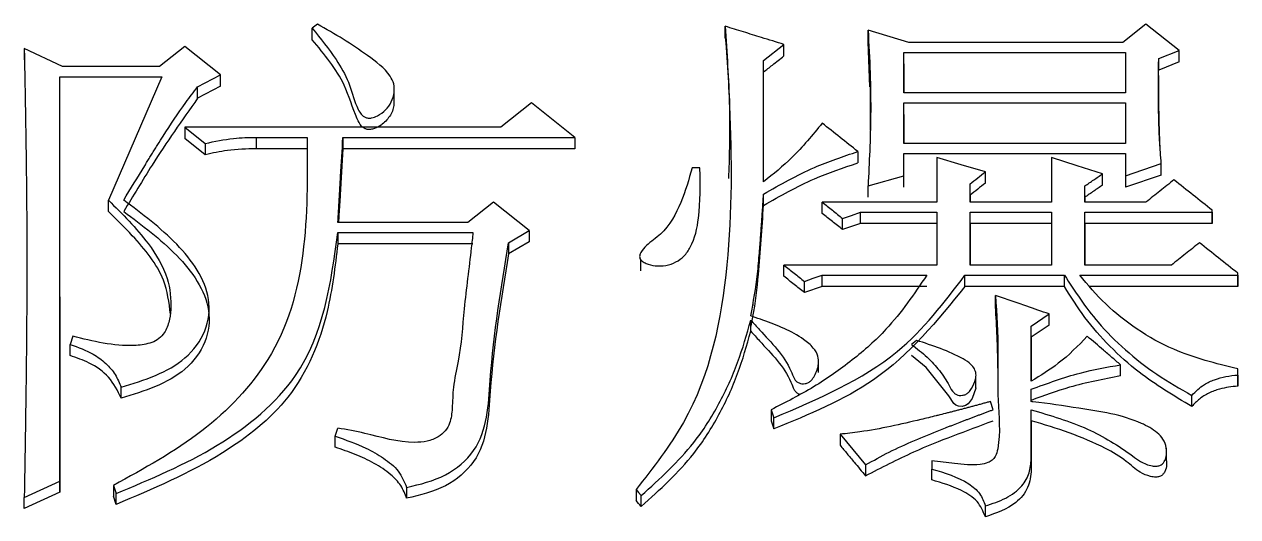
# Model space of a CAD drawing. Header units: millimetres. Extents: x 1953 to 4389, y 564 to 2287.
# Drawn here: x 2467.26 to 2472.41, y 2067.52 to 2069.6 of the extents above; entities that cross this region are included whole.
import ezdxf

# ---------------------------------------------------------------- set-up
doc = ezdxf.new("R2010")
doc.units = ezdxf.units.MM

msp = doc.modelspace()

# ---------------------------------------------------------------- linework, layer by layer
at = {"color": 7, "linetype": 'Continuous', "lineweight": 25}
for p, q in [((2468.5069, 2069.6044), (2468.4852, 2069.5873)), ((2470.2376, 2069.5471), (2470.2376, 2069.5959)), ((2471.0165, 2069.5275), (2470.8434, 2069.5788)), ((2470.8434, 2069.53), (2470.8434, 2069.5788)), ((2472.0225, 2069.6044), (2471.9251, 2069.5275)), ((2472.1631, 2069.4933), (2472.0225, 2069.6044)), ((2467.9444, 2069.5104), (2467.8362, 2069.4248)), ((2468.0958, 2069.3906), (2467.9444, 2069.5104)), ((2470.3999, 2069.4505), (2470.4864, 2069.5189)), ((2470.4864, 2069.4703), (2470.4864, 2069.5189)), ((2470.8504, 2069.339), (2470.8434, 2069.53)), ((2467.4251, 2069.4248), (2467.2629, 2069.5018)), ((2467.2629, 2069.5018), (2467.2629, 2069.4532)), ((2470.9949, 2069.4847), (2471.936, 2069.4847)), ((2470.9949, 2069.3135), (2470.9949, 2069.4847)), ((2470.9949, 2069.4361), (2470.9949, 2069.4847)), ((2471.936, 2069.4847), (2471.936, 2069.3135)), ((2472.0766, 2069.459), (2472.1631, 2069.4933)), ((2472.0766, 2069.4105), (2472.0766, 2069.459)), ((2472.1631, 2069.4446), (2472.1631, 2069.4933)), ((2467.8362, 2069.4248), (2467.4251, 2069.4248)), ((2470.3999, 2068.9359), (2470.3999, 2069.4505)), ((2470.3999, 2069.4019), (2470.3999, 2069.4505)), ((2470.9949, 2069.4361), (2470.9949, 2069.3135)), ((2472.1631, 2069.4446), (2472.0766, 2069.4105)), ((2467.4143, 2069.382), (2467.847, 2069.382)), ((2467.4143, 2067.6663), (2467.4143, 2069.382)), ((2467.4143, 2069.3335), (2467.4143, 2069.382)), ((2467.847, 2069.382), (2467.6199, 2068.8586)), ((2467.9985, 2069.3392), (2468.0958, 2069.3906)), ((2468.0958, 2069.3421), (2468.0958, 2069.3906)), ((2470.3999, 2068.9406), (2470.3999, 2069.4019)), ((2468.0958, 2069.3421), (2467.9985, 2069.2907)), ((2467.9985, 2069.2907), (2467.9985, 2069.3392)), ((2468.8329, 2069.2752), (2468.8329, 2069.3239)), ((2470.8523, 2069.3406), (2470.852, 2069.1545)), ((2471.936, 2069.3135), (2470.9949, 2069.3135)), ((2469.4155, 2069.2706), (2469.2857, 2069.1677)), ((2469.5994, 2069.1249), (2469.4155, 2069.2706)), ((2470.9949, 2069.2706), (2471.936, 2069.2706)), ((2470.9949, 2069.0991), (2470.9949, 2069.2706)), ((2470.9949, 2069.2223), (2470.9949, 2069.2706)), ((2471.936, 2069.2706), (2471.936, 2069.0991)), ((2470.9949, 2069.2223), (2470.9949, 2069.0991)), ((2467.9444, 2069.1677), (2468.0309, 2069.0991)), ((2469.2857, 2069.1677), (2467.9444, 2069.1677)), ((2467.9444, 2069.1677), (2467.9444, 2069.1195)), ((2468.0309, 2069.051), (2467.9444, 2069.1195)), ((2468.0309, 2069.0991), (2468.0309, 2069.051)), ((2468.2473, 2069.1249), (2468.4636, 2069.1249)), ((2468.2473, 2069.1249), (2468.2473, 2069.0767)), ((2468.6151, 2069.1249), (2469.5994, 2069.1249)), ((2468.6151, 2069.1249), (2468.6151, 2069.0767)), ((2469.5994, 2069.1249), (2469.5994, 2069.0767)), ((2471.936, 2069.0991), (2470.9949, 2069.0991)), ((2468.4636, 2069.0767), (2468.2473, 2069.0767)), ((2469.5994, 2069.0767), (2468.6151, 2069.0767)), ((2470.8002, 2069.0648), (2470.8002, 2069.0167)), ((2470.9949, 2068.9617), (2470.9949, 2069.0562)), ((2470.9949, 2069.0562), (2471.936, 2069.0562)), ((2470.9949, 2069.0081), (2470.9949, 2069.0562)), ((2471.936, 2069.0562), (2471.936, 2068.9617)), ((2470.1295, 2068.9961), (2470.097, 2068.9961)), ((2471.1355, 2069.039), (2471.1355, 2068.85)), ((2471.6223, 2069.039), (2471.6223, 2068.85)), ((2471.936, 2068.9617), (2472.0874, 2069.0133)), ((2472.0874, 2068.9652), (2472.0874, 2069.0133)), ((2470.8434, 2068.9187), (2470.9949, 2068.9617)), ((2470.9949, 2068.9138), (2470.9949, 2068.9617)), ((2471.341, 2068.9309), (2471.341, 2068.9789)), ((2471.8386, 2068.9223), (2471.8386, 2068.9703)), ((2472.0874, 2068.9652), (2471.936, 2068.9138)), ((2471.936, 2068.9617), (2471.936, 2068.9138)), ((2470.1313, 2068.9157), (2470.1313, 2068.916)), ((2470.8434, 2068.8709), (2470.8434, 2068.9187)), ((2471.2761, 2068.85), (2471.2761, 2068.9273)), ((2471.2761, 2068.8794), (2471.2761, 2068.9273)), ((2471.7629, 2068.85), (2471.7629, 2068.9188)), ((2471.7629, 2068.8709), (2471.7629, 2068.9188)), ((2467.6199, 2068.8107), (2467.6199, 2068.8586)), ((2469.2533, 2068.85), (2469.1451, 2068.7639)), ((2469.4047, 2068.7295), (2469.2533, 2068.85)), ((2470.3999, 2068.8365), (2470.3999, 2068.8844)), ((2471.1355, 2068.85), (2470.6487, 2068.85)), ((2471.2761, 2068.8794), (2471.2761, 2068.85)), ((2471.6223, 2068.85), (2471.2761, 2068.85)), ((2471.7629, 2068.8709), (2471.7629, 2068.85)), ((2472.0225, 2068.85), (2471.7629, 2068.85)), ((2470.811, 2068.807), (2471.1355, 2068.807)), ((2470.811, 2068.7592), (2470.811, 2068.807)), ((2471.1355, 2068.807), (2471.1355, 2068.5831)), ((2471.2761, 2068.807), (2471.6223, 2068.807)), ((2471.2761, 2068.5831), (2471.2761, 2068.807)), ((2471.2761, 2068.7592), (2471.2761, 2068.807)), ((2471.6223, 2068.807), (2471.6223, 2068.5831)), ((2471.7629, 2068.807), (2472.3038, 2068.807)), ((2471.7629, 2068.5831), (2471.7629, 2068.807)), ((2471.7629, 2068.7592), (2471.7629, 2068.807)), ((2472.3038, 2068.807), (2472.3038, 2068.8156)), ((2472.3038, 2068.7678), (2472.3038, 2068.8156)), ((2472.3038, 2068.807), (2472.3038, 2068.7592)), ((2469.1451, 2068.7639), (2468.5934, 2068.7639)), ((2470.7353, 2068.7334), (2470.7353, 2068.7812)), ((2470.811, 2068.7592), (2470.7353, 2068.7334)), ((2471.1355, 2068.7592), (2470.811, 2068.7592)), ((2471.2761, 2068.7592), (2471.2761, 2068.5831)), ((2471.6223, 2068.7592), (2471.2761, 2068.7592)), ((2471.7629, 2068.7592), (2471.7629, 2068.5831)), ((2472.3038, 2068.7592), (2471.7629, 2068.7592)), ((2472.3038, 2068.7592), (2472.3038, 2068.7678)), ((2468.5934, 2068.7209), (2469.1667, 2068.7209)), ((2469.3182, 2068.6778), (2469.4047, 2068.7295)), ((2469.4047, 2068.7295), (2469.4047, 2068.6819)), ((2469.1667, 2068.6733), (2468.5934, 2068.6733)), ((2469.4047, 2068.6819), (2469.3182, 2068.6303)), ((2469.3182, 2068.6778), (2469.3182, 2068.6303)), ((2469.8777, 2068.6071), (2469.8778, 2068.5593)), ((2471.1355, 2068.5831), (2470.4865, 2068.5831)), ((2471.6223, 2068.5831), (2471.2761, 2068.5831)), ((2472.1307, 2068.5831), (2471.7629, 2068.5831)), ((2470.6487, 2068.54), (2471.0922, 2068.54)), ((2471.2545, 2068.54), (2471.6764, 2068.54)), ((2471.2545, 2068.4926), (2471.2545, 2068.54)), ((2471.6764, 2068.4926), (2471.6764, 2068.54)), ((2471.7413, 2068.54), (2472.4119, 2068.54)), ((2472.4119, 2068.54), (2472.4119, 2068.5486)), ((2472.4119, 2068.5012), (2472.4119, 2068.5486)), ((2472.4119, 2068.54), (2472.4119, 2068.4926)), ((2470.573, 2068.4668), (2470.573, 2068.5141)), ((2470.6487, 2068.4926), (2470.573, 2068.4668)), ((2471.0922, 2068.4926), (2470.6487, 2068.4926)), ((2471.6764, 2068.4926), (2471.2545, 2068.4926)), ((2472.4119, 2068.4926), (2471.7843, 2068.4926)), ((2472.4119, 2068.4926), (2472.4119, 2068.5012)), ((2467.4143, 2068.4482), (2467.4143, 2067.62)), ((2471.3843, 2068.4065), (2471.3843, 2068.4538)), ((2468.0473, 2068.3528), (2468.0473, 2068.4001)), ((2471.5357, 2068.3243), (2471.6115, 2068.3761)), ((2471.6115, 2068.3289), (2471.6115, 2068.3761)), ((2470.3458, 2068.3031), (2470.3458, 2068.3502)), ((2471.6115, 2068.3289), (2471.5357, 2068.2772)), ((2471.5357, 2068.0909), (2471.5357, 2068.3243)), ((2471.5357, 2068.2772), (2471.5357, 2068.3243)), ((2467.4684, 2068.2811), (2467.4576, 2068.2465)), ((2471.5357, 2068.2772), (2471.5357, 2068.0909)), ((2467.4576, 2068.1995), (2467.4576, 2068.2465)), ((2471.049, 2068.2639), (2471.0274, 2068.2466)), ((2470.6337, 2068.1269), (2470.6337, 2068.1741)), ((2471.9144, 2068.1132), (2471.9144, 2068.1601)), ((2472.4119, 2068.1169), (2472.4119, 2068.1428)), ((2471.3013, 2068.0624), (2471.3013, 2068.1095)), ((2472.4119, 2068.1169), (2472.4119, 2068.07)), ((2467.674, 2068.0181), (2467.674, 2068.0649)), ((2471.5357, 2068.0042), (2471.5357, 2068.0563)), ((2471.5357, 2068.0095), (2471.5357, 2068.0563)), ((2472.2172, 2067.9836), (2472.2172, 2068.0303)), ((2470.4324, 2067.9697), (2470.4432, 2067.9351)), ((2471.3735, 2067.9697), (2471.3627, 2068.0044)), ((2471.5357, 2067.7617), (2471.5357, 2067.9694)), ((2471.5357, 2067.9228), (2471.5357, 2067.9694)), ((2470.4432, 2067.8885), (2470.4432, 2067.9351)), ((2471.5357, 2067.9228), (2471.5357, 2067.7153)), ((2470.7244, 2067.8658), (2470.8326, 2067.7357)), ((2470.7244, 2067.8658), (2470.7244, 2067.8192)), ((2468.5826, 2067.8106), (2468.5826, 2067.8571)), ((2471.5357, 2067.7617), (2471.5357, 2067.7153)), ((2472.1091, 2067.7594), (2472.1091, 2067.8061)), ((2470.8326, 2067.7357), (2470.8326, 2067.6893)), ((2471.1139, 2067.7529), (2471.1139, 2067.7183)), ((2471.1139, 2067.672), (2471.1139, 2067.7183)), ((2467.2629, 2067.5968), (2467.4143, 2067.6663)), ((2467.4143, 2067.62), (2467.4143, 2067.6663)), ((2467.4143, 2067.62), (2467.2629, 2067.5506)), ((2467.6415, 2067.6489), (2467.6523, 2067.6142)), ((2467.6523, 2067.568), (2467.6415, 2067.6026)), ((2467.6523, 2067.568), (2467.6523, 2067.6142)), ((2468.8855, 2067.6402), (2468.8855, 2067.594)), ((2469.8592, 2067.6314), (2469.8592, 2067.5852)), ((2469.8807, 2067.5593), (2469.8807, 2067.6055)), ((2467.2629, 2067.5506), (2467.2629, 2067.5968)), ((2471.341, 2067.5159), (2471.341, 2067.5621))]:
    msp.add_line(p, q, dxfattribs=at)
at = {"color": 7, "linetype": 'Continuous', "lineweight": 25, "flags": 128}
for points in [[(2468.4852, 2069.5385), (2468.4852, 2069.5556), (2468.4852, 2069.5714), (2468.4852, 2069.5873)], [(2471.9251, 2069.5275), (2471.4708, 2069.5275), (2471.0165, 2069.5275)], [(2471.341, 2068.9789), (2471.2383, 2069.009), (2471.1355, 2069.039)], [(2471.8386, 2068.9703), (2471.7304, 2069.0047), (2471.6223, 2069.039)], [(2470.6487, 2068.8022), (2470.6487, 2068.8142), (2470.6487, 2068.8263), (2470.6487, 2068.85)], [(2470.7353, 2068.7812), (2470.7731, 2068.7941), (2470.811, 2068.807)], [(2468.5934, 2068.7209), (2468.5934, 2068.7014), (2468.5934, 2068.6733)], [(2470.4865, 2068.5356), (2470.4865, 2068.5476), (2470.4865, 2068.5596), (2470.4865, 2068.5831)], [(2470.573, 2068.5141), (2470.6109, 2068.5271), (2470.6487, 2068.54)], [(2470.6487, 2068.4926), (2470.6487, 2068.5118), (2470.6487, 2068.5259), (2470.6487, 2068.54)], [(2471.301, 2068.0624), (2471.301, 2068.0607), (2471.2845, 2068.0179), (2471.2684, 2067.9952), (2471.2564, 2067.9875), (2471.2422, 2067.9839), (2471.227, 2067.9845), (2471.2158, 2067.9887), (2471.2066, 2067.9958), (2471.186, 2068.0282), (2471.0902, 2068.1488), (2471.028, 2068.1991), (2471.0274, 2068.1996), (2471.0274, 2068.1996)], [(2472.4119, 2068.0959), (2472.4119, 2068.1116), (2472.4119, 2068.1428)], [(2472.4119, 2068.07), (2472.4119, 2068.0788), (2472.4119, 2068.0845), (2472.4119, 2068.0902), (2472.4119, 2068.0959)], [(2470.4324, 2067.9697), (2470.4324, 2067.9505), (2470.4324, 2067.9368), (2470.4324, 2067.9231)], [(2467.6415, 2067.6489), (2467.6415, 2067.6301), (2467.6415, 2067.6164), (2467.6415, 2067.6026)], [(2469.8591, 2067.6314), (2469.8699, 2067.6185), (2469.8807, 2067.6055)], [(2469.8807, 2067.5593), (2469.8753, 2067.5658), (2469.8699, 2067.5723), (2469.8591, 2067.5852)]]:
    msp.add_lwpolyline(points, dxfattribs=at)
at = {"color": 7, "linetype": 'Continuous', "lineweight": 25}
for points, knots in [([(2468.4852, 2069.5873), (2468.5201, 2069.5439), (2468.5785, 2069.4715), (2468.6435, 2069.36), (2468.662, 2069.2808), (2468.6841, 2069.2336), (2468.6966, 2069.2178), (2468.7089, 2069.2091), (2468.7224, 2069.2057), (2468.7408, 2069.2073), (2468.7675, 2069.2176), (2468.798, 2069.2398), (2468.8224, 2069.275), (2468.8338, 2069.3133), (2468.8334, 2069.3519), (2468.8023, 2069.4113), (2468.7219, 2069.4714), (2468.6173, 2069.5424), (2468.5438, 2069.5837), (2468.5069, 2069.6044)], [0, 0, 0, 0, 0.156412, 0.260868, 0.365462, 0.392662, 0.410241, 0.42134, 0.432549, 0.445637, 0.467959, 0.506678, 0.545841, 0.586947, 0.621916, 0.6571, 0.775363, 0.887354, 1, 1, 1, 1]), ([(2470.2376, 2069.5959), (2470.2443, 2069.4838), (2470.2646, 2069.1476), (2470.2674, 2068.5842), (2470.1526, 2068.0065), (2469.9314, 2067.7237), (2469.8592, 2067.6314)], [0, 0, 0, 0, 0.166548, 0.499383, 0.836688, 1, 1, 1, 1]), ([(2470.4864, 2069.5189), (2470.4547, 2069.5287), (2470.3974, 2069.5465), (2470.3144, 2069.5721), (2470.2632, 2069.588), (2470.2376, 2069.5959)], [0, 0, 0, 0, 0.382595, 0.691297, 1, 1, 1, 1]), ([(2470.8434, 2069.5788), (2470.8467, 2069.5187), (2470.8532, 2069.3987), (2470.8562, 2069.1786), (2470.8483, 2069.0185), (2470.8434, 2068.9187)], [0, 0, 0, 0, 0.273667, 0.547376, 1, 1, 1, 1]), ([(2468.8316, 2069.2752), (2468.8316, 2069.2703), (2468.8315, 2069.2489), (2468.8156, 2069.2125), (2468.7841, 2069.1796), (2468.7538, 2069.1633), (2468.7334, 2069.158), (2468.7183, 2069.1579), (2468.7047, 2069.1629), (2468.6882, 2069.1777), (2468.6572, 2069.2394), (2468.6329, 2069.3369), (2468.5607, 2069.4467), (2468.5105, 2069.5078), (2468.4852, 2069.5385)], [0, 0, 0, 0, 0.024344, 0.105927, 0.186008, 0.233095, 0.258015, 0.277413, 0.297005, 0.320267, 0.377824, 0.626321, 0.811958, 1, 1, 1, 1]), ([(2470.2376, 2069.5471), (2470.2459, 2069.4352), (2470.2607, 2069.2369), (2470.2541, 2069.0371), (2470.2512, 2068.95)], [0, 0, 0, 0, 0.564585, 1, 1, 1, 1]), ([(2467.2629, 2069.5018), (2467.2632, 2069.4856), (2467.2636, 2069.4613), (2467.2642, 2069.4289), (2467.2647, 2069.4046), (2467.2651, 2069.3803), (2467.2656, 2069.356), (2467.266, 2069.3316), (2467.2664, 2069.3073), (2467.2669, 2069.283), (2467.2674, 2069.2505), (2467.268, 2069.218), (2467.2685, 2069.1856), (2467.2689, 2069.1612), (2467.2694, 2069.1287), (2467.2699, 2069.0962), (2467.2704, 2069.0637), (2467.2707, 2069.0393), (2467.271, 2069.0149), (2467.2714, 2068.9824), (2467.2718, 2068.9499), (2467.2722, 2068.9173), (2467.2724, 2068.8929), (2467.2726, 2068.8685), (2467.2729, 2068.8359), (2467.2732, 2068.8033), (2467.2734, 2068.7707), (2467.2735, 2068.7504), (2467.2736, 2068.7341), (2467.2736, 2068.7218), (2467.2737, 2068.7096), (2467.2737, 2068.6933), (2467.2738, 2068.677), (2467.2738, 2068.6607), (2467.2738, 2068.6485), (2467.2739, 2068.6362), (2467.2739, 2068.624), (2467.2739, 2068.6117), (2467.2739, 2068.6015), (2467.2739, 2068.5934), (2467.2739, 2068.5873), (2467.2739, 2068.5791), (2467.2739, 2068.5709), (2467.2739, 2068.5628), (2467.2739, 2068.5546), (2467.2738, 2068.5444), (2467.2738, 2068.5322), (2467.2738, 2068.5158), (2467.2737, 2068.4995), (2467.2737, 2068.4832), (2467.2736, 2068.4709), (2467.2736, 2068.4546), (2467.2735, 2068.4342), (2467.2734, 2068.4097), (2467.2732, 2068.3851), (2467.273, 2068.3606), (2467.2728, 2068.3279), (2467.2726, 2068.2952), (2467.2723, 2068.2625), (2467.272, 2068.238), (2467.2718, 2068.2134), (2467.2714, 2068.1807), (2467.2711, 2068.1479), (2467.2707, 2068.1152), (2467.2704, 2068.0906), (2467.2701, 2068.066), (2467.2696, 2068.0332), (2467.2692, 2068.0005), (2467.2687, 2067.9677), (2467.2684, 2067.9431), (2467.2679, 2067.9103), (2467.2674, 2067.8774), (2467.2669, 2067.8446), (2467.2665, 2067.82), (2467.2661, 2067.7954), (2467.2656, 2067.7625), (2467.2651, 2067.7297), (2467.2645, 2067.6968), (2467.2641, 2067.6722), (2467.2636, 2067.6388), (2467.2632, 2067.6137), (2467.2629, 2067.5968)], [0, 0, 0, 0, 0.025705, 0.038557, 0.05141, 0.064262, 0.077115, 0.089967, 0.102819, 0.115672, 0.128524, 0.154229, 0.167082, 0.179934, 0.192786, 0.218491, 0.231344, 0.244196, 0.257049, 0.269901, 0.295606, 0.308458, 0.321311, 0.334163, 0.347016, 0.37272, 0.385573, 0.398425, 0.404851, 0.411278, 0.417704, 0.42413, 0.436983, 0.443409, 0.449835, 0.456261, 0.462687, 0.469114, 0.47554, 0.478753, 0.481966, 0.485179, 0.491605, 0.494818, 0.498032, 0.504458, 0.510884, 0.51731, 0.530163, 0.536589, 0.543015, 0.549441, 0.562294, 0.575146, 0.587999, 0.600851, 0.613703, 0.639408, 0.652261, 0.665113, 0.677966, 0.690818, 0.716523, 0.729375, 0.742228, 0.75508, 0.767932, 0.793637, 0.80649, 0.819342, 0.832195, 0.857899, 0.870752, 0.883604, 0.896457, 0.909309, 0.935014, 0.947866, 0.960719, 0.973571, 1, 1, 1, 1]), ([(2470.3999, 2069.4019), (2470.4124, 2069.4118), (2470.4331, 2069.4281), (2470.4619, 2069.4509), (2470.4783, 2069.4638), (2470.4864, 2069.4703)], [0, 0, 0, 0, 0.4329059, 0.716452, 1, 1, 1, 1]), ([(2472.0874, 2069.0133), (2472.0861, 2069.0301), (2472.0841, 2069.0553), (2472.08, 2069.1141), (2472.0781, 2069.1604), (2472.0769, 2069.2024), (2472.0766, 2069.2151), (2472.0764, 2069.2277), (2472.0762, 2069.2403), (2472.0759, 2069.2571), (2472.0758, 2069.2739), (2472.0757, 2069.2907), (2472.0756, 2069.3033), (2472.0756, 2069.3159), (2472.0756, 2069.3285), (2472.0756, 2069.3411), (2472.0757, 2069.3516), (2472.0757, 2069.36), (2472.0758, 2069.3663), (2472.0758, 2069.3726), (2472.0758, 2069.3789), (2472.0759, 2069.3852), (2472.0759, 2069.3915), (2472.076, 2069.3978), (2472.0761, 2069.4062), (2472.0761, 2069.4146), (2472.0762, 2069.423), (2472.0763, 2069.4293), (2472.0763, 2069.4356), (2472.0764, 2069.4419), (2472.0765, 2069.4497), (2472.0766, 2069.4554), (2472.0766, 2069.459)], [0, 0, 0, 0, 0.113118, 0.169677, 0.395941, 0.424221, 0.4525, 0.480779, 0.509059, 0.537338, 0.593897, 0.622177, 0.650456, 0.678735, 0.707015, 0.735294, 0.763573, 0.777713, 0.791853, 0.805993, 0.820132, 0.834272, 0.848412, 0.862551, 0.876691, 0.90497, 0.91911, 0.93325, 0.947389, 0.961529, 0.975669, 1, 1, 1, 1]), ([(2472.083, 2069.0767), (2472.083, 2069.0767), (2472.0831, 2069.0767), (2472.083, 2069.0789), (2472.0812, 2069.1216), (2472.0773, 2069.2218), (2472.0766, 2069.314), (2472.0765, 2069.3636), (2472.0765, 2069.3814), (2472.0765, 2069.3876), (2472.0764, 2069.3873), (2472.0764, 2069.3871)], [0, 0, 0, 0, 0.0066914, 0.0176059, 0.0437839, 0.5138257, 0.7288407, 0.8737613, 0.9090141, 0.9446975, 1, 1, 1, 1]), ([(2467.6848, 2068.8586), (2467.7144, 2068.9071), (2467.7477, 2068.9616), (2467.785, 2069.0221), (2467.7943, 2069.0372), (2467.8036, 2069.0523), (2467.813, 2069.0674), (2467.8224, 2069.0824), (2467.8356, 2069.1035), (2467.8751, 2069.1668), (2467.9298, 2069.2492), (2467.9816, 2069.317), (2467.9985, 2069.3392)], [0, 0, 0, 0, 0.2975225, 0.3347128, 0.3719031, 0.3904982, 0.4276885, 0.4648788, 0.4834739, 0.5578545, 0.8555026, 1, 1, 1, 1]), ([(2467.9985, 2069.2907), (2467.9324, 2069.1971), (2467.8441, 2069.0719), (2467.745, 2068.9091), (2467.7048, 2068.8435), (2467.6848, 2068.8107)], [0, 0, 0, 0, 0.597119, 0.798557, 1, 1, 1, 1]), ([(2470.6487, 2069.1849), (2470.6077, 2069.1347), (2470.5341, 2069.0446), (2470.4411, 2068.9693), (2470.3999, 2068.9359)], [0, 0, 0, 0, 0.556387, 1, 1, 1, 1]), ([(2470.8002, 2069.0648), (2470.7749, 2069.0848), (2470.7244, 2069.1249), (2470.6739, 2069.1649), (2470.6487, 2069.1849)], [0, 0, 0, 0, 0.499997, 1, 1, 1, 1]), ([(2468.4636, 2069.1249), (2468.4654, 2068.7919), (2468.468, 2068.3231), (2468.0261, 2067.8596), (2467.771, 2067.7199), (2467.6415, 2067.6489)], [0, 0, 0, 0, 0.546872, 0.769893, 1, 1, 1, 1]), ([(2468.0309, 2069.0991), (2468.0707, 2069.1076), (2468.1418, 2069.1229), (2468.215, 2069.1243), (2468.2473, 2069.1249)], [0, 0, 0, 0, 0.558835, 1, 1, 1, 1]), ([(2468.5934, 2068.7639), (2468.5954, 2068.7966), (2468.5993, 2068.862), (2468.6065, 2068.9824), (2468.6118, 2069.0699), (2468.6151, 2069.1249)], [0, 0, 0, 0, 0.2714755, 0.542951, 1, 1, 1, 1]), ([(2468.2473, 2069.0767), (2468.2062, 2069.0757), (2468.1329, 2069.0738), (2468.062, 2069.0579), (2468.0309, 2069.051)], [0, 0, 0, 0, 0.561085, 1, 1, 1, 1]), ([(2468.6151, 2069.0767), (2468.6111, 2069.0114), (2468.6056, 2068.9188), (2468.5993, 2068.8145), (2468.597, 2068.7755), (2468.5963, 2068.7639)], [0, 0, 0, 0, 0.626456, 0.889379, 1, 1, 1, 1]), ([(2470.3999, 2068.8844), (2470.4705, 2068.9246), (2470.5971, 2068.9967), (2470.7379, 2069.0439), (2470.8002, 2069.0648)], [0, 0, 0, 0, 0.557889, 1, 1, 1, 1]), ([(2470.097, 2068.9961), (2470.0829, 2068.9469), (2470.0545, 2068.8481), (2469.9905, 2068.7294), (2469.9112, 2068.676), (2469.8821, 2068.644), (2469.874, 2068.6256), (2469.8736, 2068.6152), (2469.8771, 2068.6067), (2469.8862, 2068.5975), (2469.9072, 2068.5866), (2469.9416, 2068.5788), (2469.9861, 2068.5795), (2470.0287, 2068.5944), (2470.0652, 2068.6212), (2470.1065, 2068.6825), (2470.1329, 2068.8104), (2470.1319, 2068.9239), (2470.1295, 2068.995), (2470.1295, 2068.9961)], [0, 0, 0, 0, 0.151237, 0.303887, 0.374012, 0.409203, 0.423454, 0.431523, 0.439658, 0.449578, 0.466985, 0.502292, 0.540771, 0.580872, 0.619436, 0.662511, 0.788748, 0.996835, 1, 1, 1, 1]), ([(2470.3999, 2068.8365), (2470.4705, 2068.8767), (2470.5971, 2068.9487), (2470.7379, 2068.9959), (2470.8002, 2069.0167)], [0, 0, 0, 0, 0.5578529, 1, 1, 1, 1]), ([(2471.2761, 2068.9273), (2471.2869, 2068.9359), (2471.3086, 2068.9531), (2471.3302, 2068.9703), (2471.341, 2068.9789)], [0, 0, 0, 0, 0.500001, 1, 1, 1, 1]), ([(2471.7629, 2068.9188), (2471.7755, 2068.9273), (2471.8008, 2068.9445), (2471.826, 2068.9617), (2471.8386, 2068.9703)], [0, 0, 0, 0, 0.500001, 1, 1, 1, 1]), ([(2472.1415, 2068.9445), (2472.1217, 2068.9288), (2472.082, 2068.8973), (2472.0423, 2068.8657), (2472.0225, 2068.85)], [0, 0, 0, 0, 0.500001, 1, 1, 1, 1]), ([(2472.3038, 2068.8156), (2472.2767, 2068.8371), (2472.2226, 2068.8801), (2472.1685, 2068.923), (2472.1415, 2068.9445)], [0, 0, 0, 0, 0.5, 1, 1, 1, 1]), ([(2471.341, 2068.9309), (2471.3302, 2068.9223), (2471.3086, 2068.9052), (2471.2869, 2068.888), (2471.2761, 2068.8794)], [0, 0, 0, 0, 0.499997, 1, 1, 1, 1]), ([(2471.8386, 2068.9223), (2471.826, 2068.9138), (2471.8008, 2068.8966), (2471.7755, 2068.8794), (2471.7629, 2068.8709)], [0, 0, 0, 0, 0.499997, 1, 1, 1, 1]), ([(2467.6199, 2068.8586), (2467.6792, 2068.7995), (2467.7797, 2068.6995), (2467.8759, 2068.5395), (2467.8891, 2068.4201), (2467.8782, 2068.34), (2467.8602, 2068.2943), (2467.8288, 2068.2649), (2467.7863, 2068.2471), (2467.663, 2068.2332), (2467.5548, 2068.2598), (2467.4684, 2068.2811)], [0, 0, 0, 0, 0.237031, 0.40138, 0.534635, 0.589033, 0.643886, 0.675792, 0.707579, 0.7663, 1, 1, 1, 1]), ([(2467.674, 2068.0649), (2467.7731, 2068.0959), (2467.9229, 2068.1427), (2468.0407, 2068.3), (2468.0608, 2068.4842), (2467.9163, 2068.6857), (2467.763, 2068.8002), (2467.6848, 2068.8586)], [0, 0, 0, 0, 0.25015, 0.377758, 0.502112, 0.745934, 1, 1, 1, 1]), ([(2470.3458, 2068.3675), (2470.3566, 2068.4269), (2470.3727, 2068.516), (2470.3803, 2068.6133), (2470.3837, 2068.6544), (2470.3849, 2068.6693), (2470.3858, 2068.6805), (2470.3867, 2068.6917), (2470.3875, 2068.703), (2470.3882, 2068.7123), (2470.3889, 2068.7216), (2470.3894, 2068.7291), (2470.39, 2068.7366), (2470.3905, 2068.744), (2470.391, 2068.7515), (2470.3917, 2068.7609), (2470.3922, 2068.7683), (2470.3928, 2068.7777), (2470.3933, 2068.7851), (2470.3938, 2068.7926), (2470.3944, 2068.8001), (2470.3949, 2068.8076), (2470.3955, 2068.8169), (2470.396, 2068.8244), (2470.3966, 2068.8337), (2470.3971, 2068.8412), (2470.3977, 2068.8505), (2470.3982, 2068.858), (2470.3987, 2068.8654), (2470.3992, 2068.8736), (2470.3996, 2068.8799), (2470.3999, 2068.8844)], [0, 0, 0, 0, 0.346641, 0.519778, 0.563061, 0.584702, 0.606343, 0.627984, 0.649626, 0.671267, 0.682088, 0.703729, 0.714549, 0.72537, 0.747011, 0.757832, 0.779473, 0.790294, 0.811935, 0.822756, 0.833576, 0.855218, 0.866038, 0.88768, 0.8985, 0.920141, 0.930962, 0.952603, 0.963424, 0.974245, 1, 1, 1, 1]), ([(2470.6487, 2068.85), (2470.6631, 2068.8385), (2470.692, 2068.8156), (2470.7208, 2068.7926), (2470.7353, 2068.7812)], [0, 0, 0, 0, 0.499999, 1, 1, 1, 1]), ([(2467.8836, 2068.3751), (2467.8771, 2068.4242), (2467.8607, 2068.5476), (2467.7436, 2068.6884), (2467.654, 2068.777), (2467.6199, 2068.8107)], [0, 0, 0, 0, 0.289937, 0.729757, 1, 1, 1, 1]), ([(2467.6848, 2068.8107), (2467.763, 2068.7524), (2467.9163, 2068.6381), (2468.0608, 2068.4369), (2468.0407, 2068.2528), (2467.9228, 2068.0958), (2467.7731, 2068.0491), (2467.674, 2068.0181)], [0, 0, 0, 0, 0.2541019, 0.4978553, 0.6221436, 0.7497305, 1, 1, 1, 1]), ([(2470.3458, 2068.3203), (2470.349, 2068.335), (2470.3648, 2068.4089), (2470.3782, 2068.5327), (2470.3903, 2068.6902), (2470.3967, 2068.7877), (2470.3999, 2068.8365)], [0, 0, 0, 0, 0.086672, 0.433942, 0.716948, 1, 1, 1, 1]), ([(2470.7353, 2068.7334), (2470.7208, 2068.7449), (2470.692, 2068.7678), (2470.6631, 2068.7907), (2470.6487, 2068.8022)], [0, 0, 0, 0, 0.5, 1, 1, 1, 1]), ([(2467.6523, 2067.6142), (2467.7991, 2067.6753), (2468.0877, 2067.7957), (2468.5155, 2068.1478), (2468.5641, 2068.5057), (2468.5934, 2068.7209)], [0, 0, 0, 0, 0.2918042, 0.5741123, 1, 1, 1, 1]), ([(2469.1667, 2068.7209), (2469.1645, 2068.6993), (2469.1533, 2068.5914), (2469.1272, 2068.4101), (2469.1159, 2068.2114), (2469.0806, 2068.0726), (2469.0805, 2067.9843), (2469.0734, 2067.9207), (2469.0511, 2067.8785), (2469.0174, 2067.8513), (2468.9723, 2067.834), (2468.8647, 2067.8253), (2468.7404, 2067.8654), (2468.6317, 2067.885), (2468.5935, 2067.8919)], [0, 0, 0, 0, 0.051282, 0.25636, 0.431754, 0.51946, 0.589456, 0.639546, 0.668094, 0.696777, 0.732309, 0.768498, 0.918801, 1, 1, 1, 1]), ([(2468.5934, 2068.6733), (2468.582, 2068.5775), (2468.5552, 2068.3524), (2468.4211, 2068.0197), (2468.0782, 2067.7482), (2467.8072, 2067.6335), (2467.6523, 2067.568)], [0, 0, 0, 0, 0.196577, 0.462275, 0.692724, 1, 1, 1, 1]), ([(2468.8855, 2067.6402), (2468.9425, 2067.6537), (2469.0537, 2067.68), (2469.2279, 2067.8303), (2469.2383, 2068.1985), (2469.2865, 2068.4875), (2469.3182, 2068.6778)], [0, 0, 0, 0, 0.12954, 0.252639, 0.50766, 1, 1, 1, 1]), ([(2472.2497, 2068.6779), (2472.2298, 2068.6621), (2472.1902, 2068.6305), (2472.1505, 2068.5989), (2472.1307, 2068.5831)], [0, 0, 0, 0, 0.500001, 1, 1, 1, 1]), ([(2472.4119, 2068.5486), (2472.3849, 2068.5702), (2472.3308, 2068.6133), (2472.2767, 2068.6563), (2472.2497, 2068.6779)], [0, 0, 0, 0, 0.5, 1, 1, 1, 1]), ([(2469.3182, 2068.6303), (2469.2865, 2068.4401), (2469.2384, 2068.1515), (2469.2279, 2067.7837), (2469.0537, 2067.6337), (2468.9425, 2067.6074), (2468.8855, 2067.594)], [0, 0, 0, 0, 0.4922239, 0.7471943, 0.8703438, 1, 1, 1, 1]), ([(2470.4865, 2068.5831), (2470.5009, 2068.5716), (2470.5297, 2068.5486), (2470.5586, 2068.5256), (2470.573, 2068.5141)], [0, 0, 0, 0, 0.4999995, 1, 1, 1, 1]), ([(2471.0922, 2068.54), (2471.0386, 2068.4609), (2470.9498, 2068.3298), (2470.7783, 2068.1773), (2470.6145, 2068.0627), (2470.4933, 2068.0008), (2470.4324, 2067.9697)], [0, 0, 0, 0, 0.333002, 0.552476, 0.774971, 1, 1, 1, 1]), ([(2470.4432, 2067.9351), (2470.6316, 2068.0154), (2470.9631, 2068.1567), (2471.1667, 2068.4245), (2471.2545, 2068.54)], [0, 0, 0, 0, 0.568507, 1, 1, 1, 1]), ([(2470.573, 2068.4668), (2470.5586, 2068.4782), (2470.5297, 2068.5012), (2470.5009, 2068.5242), (2470.4865, 2068.5356)], [0, 0, 0, 0, 0.5, 1, 1, 1, 1]), ([(2471.6764, 2068.54), (2471.7209, 2068.4717), (2471.7948, 2068.3584), (2471.9333, 2068.2216), (2472.0664, 2068.1166), (2472.1668, 2068.0592), (2472.2172, 2068.0303)], [0, 0, 0, 0, 0.333809, 0.553089, 0.775219, 1, 1, 1, 1]), ([(2472.4119, 2068.1428), (2472.3191, 2068.1659), (2472.167, 2068.2036), (2471.9829, 2068.3076), (2471.848, 2068.4141), (2471.7767, 2068.4982), (2471.7413, 2068.54)], [0, 0, 0, 0, 0.347456, 0.568585, 0.785979, 1, 1, 1, 1]), ([(2471.2545, 2068.4926), (2471.1371, 2068.3478), (2470.9239, 2068.0847), (2470.5923, 2067.9494), (2470.4432, 2067.8885)], [0, 0, 0, 0, 0.550322, 1, 1, 1, 1]), ([(2472.2172, 2067.9836), (2472.1403, 2068.0292), (2472.0143, 2068.104), (2471.8674, 2068.2368), (2471.7603, 2068.3589), (2471.7042, 2068.4482), (2471.6764, 2068.4926)], [0, 0, 0, 0, 0.346062, 0.56664, 0.784508, 1, 1, 1, 1]), ([(2471.3843, 2068.4538), (2471.3891, 2068.3737), (2471.3981, 2068.2258), (2471.3897, 2068.0094), (2471.4077, 2067.861), (2471.3871, 2067.7754), (2471.3711, 2067.7551), (2471.3488, 2067.7425), (2471.2945, 2067.7317), (2471.2138, 2067.741), (2471.146, 2067.7491), (2471.1139, 2067.7529)], [0, 0, 0, 0, 0.257644, 0.476383, 0.695117, 0.731864, 0.752184, 0.772582, 0.805413, 0.907666, 1, 1, 1, 1]), ([(2471.6115, 2068.3761), (2471.5801, 2068.3868), (2471.5265, 2068.4051), (2471.4508, 2068.431), (2471.4065, 2068.4462), (2471.3843, 2068.4538)], [0, 0, 0, 0, 0.414509, 0.707253, 1, 1, 1, 1]), ([(2470.3545, 2068.4094), (2470.3545, 2068.4094), (2470.3545, 2068.4093), (2470.3546, 2068.4097), (2470.3548, 2068.4109), (2470.3554, 2068.4141), (2470.3561, 2068.4175), (2470.3565, 2068.4195)], [0, 0, 0, 0, 0.025297, 0.141451, 0.270493, 0.58461, 1, 1, 1, 1]), ([(2471.3948, 2068.0231), (2471.395, 2068.0663), (2471.3958, 2068.1943), (2471.3889, 2068.3219), (2471.3843, 2068.4065)], [0, 0, 0, 0, 0.336896, 1, 1, 1, 1]), ([(2469.8807, 2067.6055), (2469.9599, 2067.6772), (2470.0897, 2067.7946), (2470.214, 2067.9935), (2470.2946, 2068.1684), (2470.3288, 2068.2897), (2470.3458, 2068.3502)], [0, 0, 0, 0, 0.345608, 0.56562, 0.783503, 1, 1, 1, 1]), ([(2470.3458, 2068.3502), (2470.358, 2068.3364), (2470.4189, 2068.2674), (2470.4976, 2068.1908), (2470.5257, 2068.1074), (2470.538, 2068.0899), (2470.5497, 2068.0827), (2470.563, 2068.0796), (2470.577, 2068.0801), (2470.5908, 2068.0847), (2470.6052, 2068.0958), (2470.6218, 2068.1222), (2470.6355, 2068.1572), (2470.632, 2068.1993), (2470.6107, 2068.2365), (2470.5367, 2068.2966), (2470.4432, 2068.3337), (2470.3653, 2068.3605), (2470.3481, 2068.3666), (2470.3458, 2068.3675)], [0, 0, 0, 0, 0.066203, 0.331418, 0.376174, 0.392134, 0.408285, 0.422252, 0.437571, 0.454108, 0.470588, 0.499884, 0.567199, 0.607022, 0.655995, 0.720748, 0.938177, 0.991744, 1, 1, 1, 1]), ([(2469.8807, 2067.5593), (2469.9599, 2067.6309), (2470.0896, 2067.7481), (2470.214, 2067.9468), (2470.2946, 2068.1215), (2470.3288, 2068.2427), (2470.3458, 2068.303)], [0, 0, 0, 0, 0.345691, 0.565702, 0.783554, 1, 1, 1, 1]), ([(2470.3458, 2068.303), (2470.358, 2068.2893), (2470.419, 2068.2203), (2470.4976, 2068.1442), (2470.5256, 2068.0607), (2470.5377, 2068.0436), (2470.5468, 2068.0371), (2470.5528, 2068.0358), (2470.5541, 2068.0355)], [0, 0, 0, 0, 0.160679, 0.804376, 0.910674, 0.949608, 0.989033, 1, 1, 1, 1]), ([(2471.7737, 2068.2811), (2471.7346, 2068.241), (2471.6641, 2068.1689), (2471.5753, 2068.1149), (2471.5357, 2068.0909)], [0, 0, 0, 0, 0.555111, 1, 1, 1, 1]), ([(2471.9144, 2068.1601), (2471.9023, 2068.1705), (2471.8782, 2068.1912), (2471.8313, 2068.2316), (2471.7965, 2068.2615), (2471.7737, 2068.2811)], [0, 0, 0, 0, 0.25711, 0.51422, 1, 1, 1, 1]), ([(2467.4576, 2068.2465), (2467.4914, 2068.2344), (2467.5466, 2068.2147), (2467.6098, 2068.1681), (2467.6513, 2068.1203), (2467.6665, 2068.0833), (2467.674, 2068.0649)], [0, 0, 0, 0, 0.34974, 0.571287, 0.787704, 1, 1, 1, 1]), ([(2471.0274, 2068.2466), (2471.0502, 2068.2291), (2471.094, 2068.1956), (2471.1476, 2068.1363), (2471.1827, 2068.0844), (2471.2004, 2068.0459), (2471.2181, 2068.0334), (2471.2306, 2068.0301), (2471.2442, 2068.0303), (2471.2582, 2068.0341), (2471.2723, 2068.0441), (2471.2865, 2068.0667), (2471.2992, 2068.0928), (2471.303, 2068.1219), (2471.2954, 2068.1436), (2471.2781, 2068.1669), (2471.2288, 2068.1965), (2471.1516, 2068.2307), (2471.0834, 2068.2528), (2471.049, 2068.2639)], [0, 0, 0, 0, 0.117411, 0.224514, 0.331514, 0.385099, 0.401502, 0.417942, 0.434593, 0.453955, 0.473463, 0.503457, 0.565822, 0.597864, 0.6299, 0.663784, 0.718184, 0.85806, 1, 1, 1, 1]), ([(2467.674, 2068.0181), (2467.6587, 2068.0498), (2467.6295, 2068.1106), (2467.5453, 2068.169), (2467.485, 2068.19), (2467.4576, 2068.1995)], [0, 0, 0, 0, 0.371784, 0.714596, 1, 1, 1, 1]), ([(2471.5357, 2068.0563), (2471.6042, 2068.0816), (2471.7267, 2068.1269), (2471.8569, 2068.1499), (2471.9143, 2068.1601)], [0, 0, 0, 0, 0.55855, 1, 1, 1, 1]), ([(2471.9143, 2068.1132), (2471.8416, 2068.0992), (2471.7119, 2068.0744), (2471.5895, 2068.0293), (2471.5357, 2068.0095)], [0, 0, 0, 0, 0.561231, 1, 1, 1, 1]), ([(2472.2172, 2068.0303), (2472.2338, 2068.047), (2472.2613, 2068.0747), (2472.3137, 2068.0982), (2472.3616, 2068.1121), (2472.3951, 2068.1153), (2472.4119, 2068.1169)], [0, 0, 0, 0, 0.330678, 0.55099, 0.77457, 1, 1, 1, 1]), ([(2472.4119, 2068.07), (2472.386, 2068.067), (2472.3435, 2068.0621), (2472.2889, 2068.0413), (2472.2482, 2068.0165), (2472.2275, 2067.9945), (2472.2172, 2067.9836)], [0, 0, 0, 0, 0.347151, 0.569168, 0.786857, 1, 1, 1, 1]), ([(2471.3627, 2068.0044), (2471.36, 2068.0036), (2471.3547, 2068.0022), (2471.3468, 2068.0001), (2471.3388, 2067.9979), (2471.3282, 2067.9951), (2471.3177, 2067.9922), (2471.3071, 2067.9894), (2471.2991, 2067.9872), (2471.2885, 2067.9844), (2471.2779, 2067.9816), (2471.2673, 2067.9787), (2471.2594, 2067.9766), (2471.2488, 2067.9738), (2471.2382, 2067.971), (2471.2249, 2067.9675), (2471.2116, 2067.9641), (2471.1957, 2067.9599), (2471.1744, 2067.9545), (2471.1531, 2067.9491), (2471.1158, 2067.9398), (2471.0036, 2067.9129), (2470.8687, 2067.8815), (2470.7526, 2067.8688), (2470.7244, 2067.8658)], [0, 0, 0, 0, 0.012619, 0.025237, 0.037856, 0.050474, 0.075711, 0.08833, 0.100948, 0.113567, 0.138804, 0.151422, 0.164041, 0.176659, 0.201896, 0.214515, 0.239752, 0.264989, 0.290226, 0.3407, 0.365937, 0.466887, 0.870929, 1, 1, 1, 1]), ([(2470.8326, 2067.7357), (2470.8658, 2067.7542), (2470.9673, 2067.8109), (2471.0861, 2067.8585), (2471.1736, 2067.8934), (2471.1921, 2067.9007), (2471.2106, 2067.9079), (2471.2268, 2067.9142), (2471.2407, 2067.9196), (2471.2477, 2067.9223), (2471.257, 2067.9258), (2471.2663, 2067.9294), (2471.2756, 2067.9329), (2471.2826, 2067.9355), (2471.2919, 2067.9391), (2471.3012, 2067.9426), (2471.3105, 2067.9461), (2471.3175, 2067.9487), (2471.3268, 2067.9522), (2471.3362, 2067.9557), (2471.3455, 2067.9592), (2471.3525, 2067.9618), (2471.3618, 2067.9653), (2471.3688, 2067.968), (2471.3735, 2067.9697)], [0, 0, 0, 0, 0.194919, 0.596792, 0.647185, 0.672381, 0.697577, 0.74797, 0.760568, 0.773166, 0.785764, 0.81096, 0.823558, 0.836156, 0.848754, 0.873951, 0.886549, 0.899147, 0.911745, 0.936941, 0.949539, 0.962137, 0.974736, 1, 1, 1, 1]), ([(2471.5357, 2067.9694), (2471.6169, 2067.9456), (2471.7714, 2067.9001), (2471.9188, 2067.8104), (2472.0011, 2067.7468), (2472.0366, 2067.7324), (2472.0654, 2067.7296), (2472.0805, 2067.732), (2472.0927, 2067.7393), (2472.1027, 2067.752), (2472.1107, 2067.7756), (2472.1111, 2067.8089), (2472.0978, 2067.8448), (2472.062, 2067.8821), (2471.9484, 2067.9446), (2471.7625, 2067.972), (2471.6058, 2067.9965), (2471.5381, 2068.0039), (2471.5357, 2068.0042)], [0, 0, 0, 0, 0.188824, 0.359425, 0.391174, 0.431004, 0.443042, 0.4552, 0.463942, 0.475035, 0.493349, 0.52466, 0.556942, 0.585534, 0.64557, 0.848774, 0.994709, 1, 1, 1, 1]), ([(2470.8326, 2067.6893), (2470.9004, 2067.7245), (2471.0209, 2067.7871), (2471.2046, 2067.8595), (2471.3172, 2067.9019), (2471.3735, 2067.9231)], [0, 0, 0, 0, 0.390671, 0.695193, 1, 1, 1, 1]), ([(2472.1078, 2067.7593), (2472.1088, 2067.7545), (2472.1119, 2067.7395), (2472.108, 2067.7191), (2472.0997, 2067.7012), (2472.0907, 2067.6913), (2472.0789, 2067.6853), (2472.062, 2067.683), (2472.0333, 2067.6874), (2471.9873, 2067.707), (2471.9341, 2067.7591), (2471.834, 2067.8173), (2471.698, 2067.8745), (2471.59, 2067.9066), (2471.5357, 2067.9228)], [0, 0, 0, 0, 0.023255, 0.07257, 0.095864, 0.11539, 0.131905, 0.152492, 0.186456, 0.253587, 0.364428, 0.517728, 0.757657, 1, 1, 1, 1]), ([(2468.5826, 2067.8571), (2468.5844, 2067.8629), (2468.588, 2067.8745), (2468.5917, 2067.8861), (2468.5935, 2067.8919)], [0, 0, 0, 0, 0.499996, 1, 1, 1, 1]), ([(2468.5826, 2067.8571), (2468.6266, 2067.8418), (2468.6986, 2067.8169), (2468.7883, 2067.7663), (2468.8548, 2067.7126), (2468.8754, 2067.6641), (2468.8855, 2067.6402)], [0, 0, 0, 0, 0.349071, 0.571765, 0.789358, 1, 1, 1, 1]), ([(2468.8855, 2067.594), (2468.8784, 2067.6125), (2468.8641, 2067.65), (2468.8145, 2067.7005), (2468.7483, 2067.7444), (2468.6677, 2067.7814), (2468.6111, 2067.8008), (2468.5826, 2067.8106)], [0, 0, 0, 0, 0.162317, 0.328828, 0.549463, 0.773777, 1, 1, 1, 1]), ([(2470.7244, 2067.8192), (2470.7344, 2067.8072), (2470.7544, 2067.7832), (2470.7905, 2067.74), (2470.8165, 2067.7086), (2470.8326, 2067.6893)], [0, 0, 0, 0, 0.277089, 0.554178, 1, 1, 1, 1]), ([(2471.341, 2067.5621), (2471.3706, 2067.5714), (2471.4288, 2067.5899), (2471.4955, 2067.6393), (2471.5312, 2067.7009), (2471.5342, 2067.7415), (2471.5357, 2067.7617)], [0, 0, 0, 0, 0.291567, 0.574035, 0.788626, 1, 1, 1, 1]), ([(2471.1139, 2067.7183), (2471.1689, 2067.702), (2471.245, 2067.6796), (2471.3208, 2067.6168), (2471.3344, 2067.5801), (2471.341, 2067.5621)], [0, 0, 0, 0, 0.5720712, 0.7896972, 1, 1, 1, 1]), ([(2471.5357, 2067.7153), (2471.5332, 2067.6896), (2471.528, 2067.6375), (2471.4616, 2067.5567), (2471.3873, 2067.5315), (2471.341, 2067.5159)], [0, 0, 0, 0, 0.269419, 0.54582, 1, 1, 1, 1]), ([(2471.341, 2067.5159), (2471.3314, 2067.5387), (2471.3116, 2067.5852), (2471.2264, 2067.6388), (2471.1568, 2067.6593), (2471.1139, 2067.672)], [0, 0, 0, 0, 0.267568, 0.547482, 1, 1, 1, 1])]:
    msp.add_open_spline(points, degree=3, knots=knots, dxfattribs=at)
msp.add_open_spline([(2470.4324, 2067.9231), (2470.4342, 2067.9173), (2470.4378, 2067.9058), (2470.4414, 2067.8943), (2470.4432, 2067.8885)], degree=3, dxfattribs=at)

doc.saveas('drawing.dxf')
